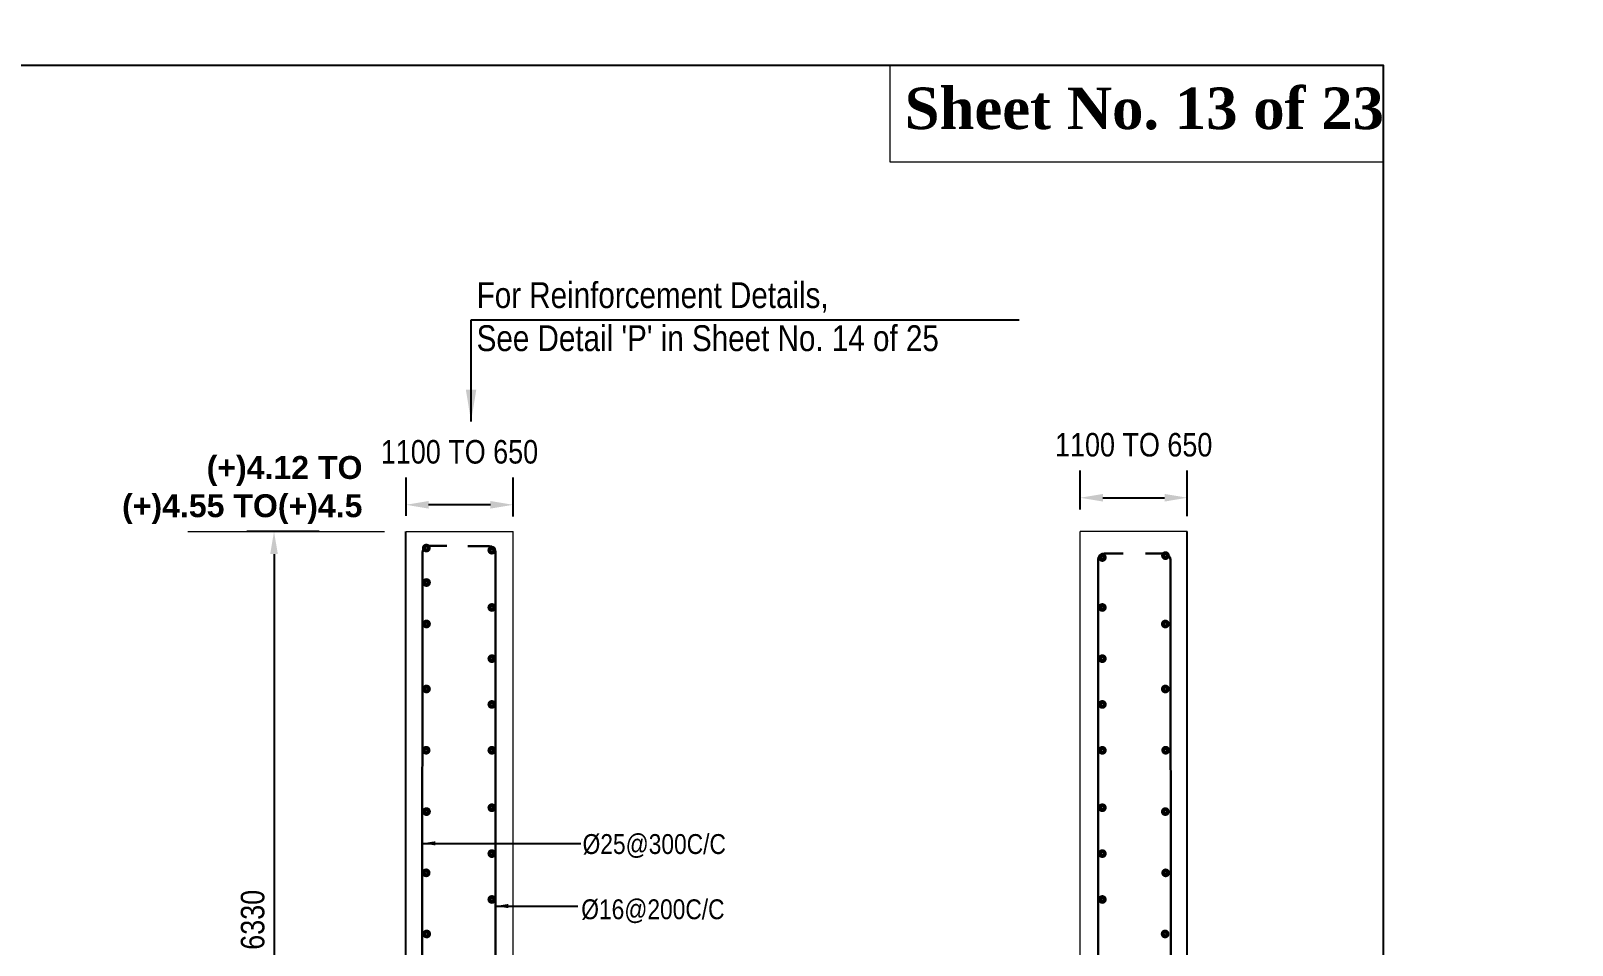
# Model space of a CAD drawing. Extents: x -119161 to 3778985, y -614964 to -30958.
# Drawn here: x 3129978 to 3147016, y -242956 to -232850 of the extents above; entities that cross this region are included whole.
import ezdxf

# ---------------------------------------------------------------- set-up
doc = ezdxf.new("R2010")
doc.units = 0
doc.header["$MEASUREMENT"] = 0
doc.layers.get('DEFPOINTS').update_dxf_attribs({"linetype": 'CONTINUOUS'})
doc.layers.add('Dim', color=7, linetype='CONTINUOUS', lineweight=9)
doc.layers.add('ROD', color=1, linetype='CONTINUOUS', lineweight=30)
for name, color, linetype in [('LINE', 7, 'CONTINUOUS'), ('TEXT', 10, 'CONTINUOUS'), ('TXT', 7, 'CONTINUOUS')]:
    doc.layers.add(name, color=color, linetype=linetype)
doc.styles.add('ARIAL', font='ARIALN.TTF')
doc.styles.get("Standard").update_dxf_attribs({"font": 'times.ttf', "height": 250})
doc.dimstyles.new('3', dxfattribs={"dimtxt": 225, "dimasz": 350, "dimexe": 100, "dimexo": 25, "dimgap": 9, "dimtad": 0, "dimdec": 0, "dimzin": 0, "dimdsep": 46, "dimtxsty": 'Standard', "dimcen": 0, "dimclrt": 256, "dimadec": 0, "dimazin": 0, "dimtfac": 1, "dimtdec": 0, "dimtofl": 0, "dimtmove": 2, "dimatfit": 3, "dimfxl": 1, "dimtolj": 1, "dimtzin": 0, "dimarcsym": 0})
doc.dimstyles.new('dim_250', dxfattribs={"dimtxt": 500, "dimasz": 500, "dimexe": 500, "dimexo": 100, "dimgap": 150, "dimtad": 1, "dimdec": 0, "dimzin": 0, "dimdsep": 46, "dimtxsty": 'ARIAL', "dimcen": 350, "dimclrd": 5, "dimclre": 5, "dimclrt": 7, "dimadec": 0, "dimazin": 0, "dimtfac": 1, "dimtdec": 0, "dimtmove": 0, "dimatfit": 3, "dimfxl": 500, "dimfxlon": 1, "dimtolj": 1, "dimtzin": 0, "dimarcsym": 0})
doc.dimstyles.new('dim_70', dxfattribs={"dimtxt": 140, "dimasz": 140, "dimexe": 70, "dimexo": 40, "dimgap": 50, "dimtad": 1, "dimdec": 0, "dimzin": 0, "dimdsep": 46, "dimtxsty": 'ARIAL', "dimcen": 0.09, "dimclrd": 5, "dimclre": 5, "dimclrt": 7, "dimadec": 0, "dimazin": 0, "dimtfac": 1, "dimtdec": 0, "dimtmove": 0, "dimatfit": 3, "dimfxl": 1, "dimtolj": 1, "dimtzin": 0, "dimarcsym": 0})

# ---------------------------------------------------------------- blocks, each defined once
blk = doc.blocks.new('*D1073')
at = {"layer": 'DEFPOINTS', "color": 0, "lineweight": -2, "ltscale": 50}
for p in [(3133584, -238383), (3132666, -249453), (3133053, -249453)]:
    blk.add_point(p, dxfattribs=at)
at = {"layer": 'Dim', "color": 5, "lineweight": -2, "ltscale": 50}
for p, q in [((3133166, -238383), (3132366, -238383)), ((3132666, -238633), (3132666, -249203)), ((3132953, -249453), (3132366, -249453))]:
    blk.add_line(p, q, dxfattribs=at)
for points in [[(3132624, -238633), (3132708, -238633), (3132666, -238383)], [(3132624, -249203), (3132708, -249203), (3132666, -249453)]]:
    blk.add_solid(points, dxfattribs=at)
at = {"layer": 'Dim', "color": 7, "ltscale": 50, "insert": (3132431, -243918), "char_height": 260, "attachment_point": 5, "rotation": 90, "style": 'ARIAL'}
blk.add_mtext('\\A1;5750 TO 6330 TO 6330', dxfattribs=at)
blk = doc.blocks.new('*D1079')
at = {"layer": 'DEFPOINTS', "color": 0, "lineweight": -2, "ltscale": 50}
for p in [(3142761, -238011), (3141578, -238240), (3142761, -238313)]:
    blk.add_point(p, dxfattribs=at)
at = {"layer": 'Dim', "color": 5, "lineweight": -2, "ltscale": 50}
for p, q in [((3141578, -238140), (3141578, -237711)), ((3142761, -238213), (3142761, -237711)), ((3141828, -238011), (3142511, -238011))]:
    blk.add_line(p, q, dxfattribs=at)
for points in [[(3141828, -237969), (3141828, -238053), (3141578, -238011)], [(3142511, -237969), (3142511, -238053), (3142761, -238011)]]:
    blk.add_solid(points, dxfattribs=at)
at = {"layer": 'Dim', "color": 7, "ltscale": 50, "insert": (3142169, -237427), "char_height": 260, "attachment_point": 5, "style": 'ARIAL'}
blk.add_mtext('\\A1;1100 TO 650', dxfattribs=at)
blk = doc.blocks.new('*D1080')
at = {"layer": 'DEFPOINTS', "color": 0, "lineweight": -2, "ltscale": 50}
for p in [(3134125, -238089), (3134125, -238312), (3135308, -238318)]:
    blk.add_point(p, dxfattribs=at)
at = {"layer": 'Dim', "color": 5, "lineweight": -2, "ltscale": 50}
for p, q in [((3134125, -238212), (3134125, -237789)), ((3135308, -238218), (3135308, -237789)), ((3135058, -238089), (3134375, -238089))]:
    blk.add_line(p, q, dxfattribs=at)
for points in [[(3134375, -238047), (3134375, -238131), (3134125, -238089)], [(3135058, -238047), (3135058, -238131), (3135308, -238089)]]:
    blk.add_solid(points, dxfattribs=at)
at = {"layer": 'Dim', "color": 7, "ltscale": 50, "insert": (3134716, -237505), "char_height": 260, "attachment_point": 5, "style": 'ARIAL'}
blk.add_mtext('\\A1;1100 TO 650', dxfattribs=at)
blk = doc.blocks.new('*D2064')
at = {"layer": 'DEFPOINTS', "color": 0, "lineweight": -2}
for p in [(2462635, -31122), (2462635, -33338), (2521930, -33338)]:
    blk.add_point(p, dxfattribs=at)
at = {"layer": 'DEFPOINTS', "color": 0, "linetype": 'ByBlock', "lineweight": -2}
for p in [(3484626, -240111), (3485507, -240111), (3485507, -240315)]:
    blk.add_point(p, dxfattribs=at)
at = {"layer": 'LINE', "color": 0, "lineweight": -2}
for p, q in [((2462635, -33313), (2462635, -31022)), ((2463185, -31122), (2491842, -31122)), ((2521380, -31122), (2492723, -31122)), ((2521930, -33313), (2521930, -31022))]:
    blk.add_line(p, q, dxfattribs=at)
at = {"layer": 'LINE', "color": 0, "linetype": 'ByBlock', "lineweight": -2}
for p, q in [((3484626, -240136), (3484626, -240415)), ((3485507, -240136), (3485507, -240415)), ((3484976, -240315), (3485157, -240315))]:
    blk.add_line(p, q, dxfattribs=at)
at = {"layer": 'LINE', "color": 0, "lineweight": -2}
for points in [[(2463185, -31031), (2463185, -31214), (2462635, -31122)], [(2521380, -31031), (2521380, -31214), (2521930, -31122)]]:
    blk.add_solid(points, dxfattribs=at)
at = {"layer": 'LINE', "color": 0, "linetype": 'ByBlock', "lineweight": -2}
for points in [[(3484976, -240257), (3484976, -240373), (3484626, -240315)], [(3485157, -240257), (3485157, -240373), (3485507, -240315)]]:
    blk.add_solid(points, dxfattribs=at)
at = {"layer": 'LINE', "insert": (2492283, -31122), "char_height": 250, "attachment_point": 5}
blk.add_mtext('\\A1;59295', dxfattribs=at)
at = {"layer": 'LINE', "linetype": 'ByBlock', "lineweight": -2, "insert": (3485066, -240810), "char_height": 250, "attachment_point": 5}
blk.add_mtext('\\A1;1000', dxfattribs=at)

msp = doc.modelspace()

# ---------------------------------------------------------------- linework, layer by layer
at = {"layer": 'Dim', "ltscale": 50}
msp.add_line((3131714.2, -238383.4), (3133888.9, -238383.4), dxfattribs=at)
at = {"layer": 'LINE'}
for p, q in [((3134124.9, -250847.1), (3134124.7, -238383.4)), ((3142760.6, -250846.4), (3142760.5, -238383.4))]:
    msp.add_line(p, q, dxfattribs=at)
at = {"layer": 'LINE', "lineweight": 18}
for p, q in [((3134125, -238383.4), (3135307.9, -238383.4)), ((3134125, -238383.4), (3135307.9, -238383.4)), ((3135307.9, -249199.4), (3135307.9, -238383.4)), ((3142760.5, -238383.4), (3141577.6, -238383.4)), ((3141577.6, -249199.4), (3141577.6, -238383.4)), ((3142760.5, -238383.4), (3141577.6, -238383.4)), ((3142760.6, -238383.4), (3142760.6, -238383.4))]:
    msp.add_line(p, q, dxfattribs=at)
at = {"layer": 'LINE'}
msp.add_lwpolyline([(3144926.4, -272810.1), (3088951.9, -272810.1), (3088951.9, -233228.2), (3144926.4, -233228.2)], close=True, dxfattribs=at)
at = {"layer": 'LINE', "lineweight": 9}
msp.add_lwpolyline([(3144926.4, -233228.2), (3139472.2, -233228.2), (3139472.2, -234298.1), (3144926.4, -234298.1)], close=True, dxfattribs=at)
at = {"layer": 'ROD'}
for p, q in [((3134297.7, -250523.5), (3134308.2, -238611.6)), ((3134375.8, -238544), (3134575.5, -238544)), ((3135047.3, -238545.8), (3134806.9, -238545.8)), ((3135114.9, -250466.9), (3135114.9, -238613.4)), ((3141774.5, -250466.9), (3141774.5, -238694.3)), ((3141842.1, -238626.7), (3142051.6, -238626.7)), ((3142507.6, -238627.7), (3142299.5, -238627.7)), ((3142584.5, -249194.3), (3142575.2, -238695.2))]:
    msp.add_line(p, q, dxfattribs=at)
at = {"layer": 'ROD', "const_width": 51.9}
for points in [[(3134370.5, -238558.6, -1), (3134329.3, -238575.7, -1)], [(3135095, -238583.6, -1), (3135052.7, -238597.7, -1)], [(3141801.2, -238664.5, 1), (3141843.5, -238678.6, 1)], [(3142499.7, -238642.2, 1), (3142540.9, -238659.3, 1)], [(3134372.1, -238939.5, -1), (3134330.8, -238956.6, -1)], [(3135095, -239216.8, -1), (3135052.7, -239230.9, -1)], [(3141801.2, -239216.8, 1), (3141843.5, -239230.9, 1)], [(3134372.1, -239397.6, -1), (3134330.8, -239414.7, -1)], [(3142498.1, -239397.6, 1), (3142539.3, -239414.7, 1)], [(3135095, -239782.5, -1), (3135052.7, -239796.6, -1)], [(3141801.2, -239782.5, 1), (3141843.5, -239796.6, 1)], [(3134372.1, -240116.3, -1), (3134330.8, -240133.4, -1)], [(3142498.1, -240116.3, 1), (3142539.3, -240133.4, 1)], [(3135095, -240288.5, -1), (3135052.7, -240302.6, -1)], [(3141801.2, -240288.5, 1), (3141843.5, -240302.6, 1)], [(3134368.2, -240793.1, -1), (3134327, -240810.2, -1)], [(3142502, -240793.1, 1), (3142543.2, -240810.2, 1)], [(3135095, -240795.5, -1), (3135052.7, -240809.6, -1)], [(3141801.2, -240795.5, 1), (3141843.5, -240809.6, 1)], [(3134372.1, -241471.6, -1), (3134330.8, -241488.7, -1)], [(3135095, -241430.2, -1), (3135052.7, -241444.3, -1)], [(3141801.2, -241430.2, 1), (3141843.5, -241444.3, 1)], [(3142498.1, -241471.6, 1), (3142539.3, -241488.7, 1)], [(3135095, -241937.2, -1), (3135052.7, -241951.3, -1)], [(3141801.2, -241937.2, 1), (3141843.5, -241951.3, 1)], [(3134368.2, -242148.4, -1), (3134327, -242165.5, -1)], [(3142502, -242148.4, 1), (3142543.2, -242165.5, 1)], [(3135095, -242444.2, -1), (3135052.7, -242458.3, -1)], [(3141801.2, -242444.2, 1), (3141843.5, -242458.3, 1)], [(3134374.3, -242823.9, -1), (3134333.1, -242841, -1)], [(3142495.9, -242823.9, 1), (3142537.1, -242841, 1)]]:
    msp.add_lwpolyline(points, format="xyb", close=True, dxfattribs=at)
at = {"layer": 'ROD'}
for centre, start, end in [((3134375.8, -238611.6), 90, 179.94951), ((3135047.3, -238613.4), 0, 90), ((3141842.1, -238694.3), 90, 180), ((3142507.6, -238695.3), 0.05049, 90)]:
    msp.add_arc(centre, 67.6, start, end, dxfattribs=at)

# ---------------------------------------------------------------- texts
at = {"layer": 'LINE', "color": 7, "lineweight": 9, "insert": (3139636.6, -233476.8), "char_height": 459.332, "width": 16499.052, "attachment_point": 1}
msp.add_mtext('{\\fTimes New Roman|b1|i0|c0|p18;Sheet No. 13 of 23}', dxfattribs=at)
at = {"layer": 'TEXT', "color": 6, "insert": (3133643.3, -237926.1, 0), "char_height": 253.5, "width": 5485.687, "attachment_point": 6, "style": 'ARIAL'}
msp.add_mtext('{\\fArial|b1|i0|c0|p34; (+)4.12 TO\\P (+)4.55 TO(+)4.5}', dxfattribs=at)
at = {"layer": 'TXT', "color": 0, "attachment_point": 4, "style": 'ARIAL'}
for s, insert, char_height, width in [("For Reinforcement Details,\\PSee Detail 'P' in Sheet No. 14 of 25", (3134906, -236011.3), 285.61, 9060.059), ('%%C25@300C/C', (3136076.9, -241860.7), 219.7, 1477.67), ('%%C16@200C/C', (3136062.2, -242581.8), 219.7, 1477.67)]:
    msp.add_mtext(s, dxfattribs=dict(at, insert=insert, char_height=char_height, width=width))

# ---------------------------------------------------------------- dimensions: what is measured, and where the dimension line sits
at = {"layer": 'Dim', "ltscale": 50}
dim = msp.add_linear_dim(base=(3142760.8, -238011.1), p1=(3141577.6, -238240.3), p2=(3142760.8, -238312.6), text='1100 TO 650', dimstyle='dim_250', override={"dimtxt": 260, "dimasz": 250, "dimexe": 300, "dimgap": 100, "dimtmove": 2}, dxfattribs=at)
dim.commit()
dim.dimension.update_dxf_attribs({"geometry": '*D1079', "text_midpoint": (3142169.2, -237426.6)})
for base, p1, p2, angle, text, picture, middle in [((3134124.7, -238089), (3135307.9, -238318.2), (3134124.7, -238312.2), 180, '1100 TO 650', '*D1080', (3134716.3, -237504.5)), ((3132666, -249452.9), (3133584.1, -238383.4), (3133052.6, -249452.9), 90, '5750 TO 6330 TO 6330', '*D1073', (3132431.5, -243918.1))]:
    dim = msp.add_linear_dim(base=base, p1=p1, p2=p2, angle=angle, text=text, dimstyle='dim_250', override={"dimtxt": 260, "dimasz": 250, "dimexe": 300, "dimgap": 100, "dimtmove": 2}, dxfattribs=at)
    dim.commit()
    dim.dimension.update_dxf_attribs({"geometry": picture, "text_midpoint": middle})
at = {"layer": 'LINE', "color": 0, "linetype": 'ByBlock', "lineweight": -2}
dim = msp.add_linear_dim(base=(3485507.4, -240315), p1=(3484625.5, -240110.7), p2=(3485507.4, -240110.6), text='1000', dimstyle='3', dxfattribs=at)
dim.commit()
dim.dimension.update_dxf_attribs({"geometry": '*D2064', "text_midpoint": (3485066.5, -240810)})
at = {"layer": 'LINE'}
dim = msp.add_linear_dim(base=(2462635.3, -31122.3), p1=(2521930.4, -33338), p2=(2462635.3, -33338), angle=180, dimstyle='3', override={"dimtxt": 450, "dimasz": 550, "dimgap": 0, "dimclrd": 0, "dimclre": 0}, dxfattribs=at)
dim.commit()
dim.dimension.update_dxf_attribs({"geometry": '*D2064', "text_midpoint": (2492282.9, -31122.3)})

# ---------------------------------------------------------------- leaders
at = {"layer": 'Dim', "ltscale": 50}
for points in [[(3134307.7, -241831), (3136059.4, -241831)], [(3135114.9, -242524.1), (3136022.7, -242524.1)]]:
    msp.add_leader(points, dimstyle='dim_70', override={"dimasz": 140}, dxfattribs=at)
at = {"layer": 'LINE', "ltscale": 0.5}
msp.add_leader([(3134844.2, -237167.9), (3134844.2, -236043.2), (3140904.1, -236043.2)], dimstyle='3', override={"dimgap": 9, "dimtad": 0, "dimfxl": 700}, dxfattribs=at)

doc.saveas('drawing.dxf')
